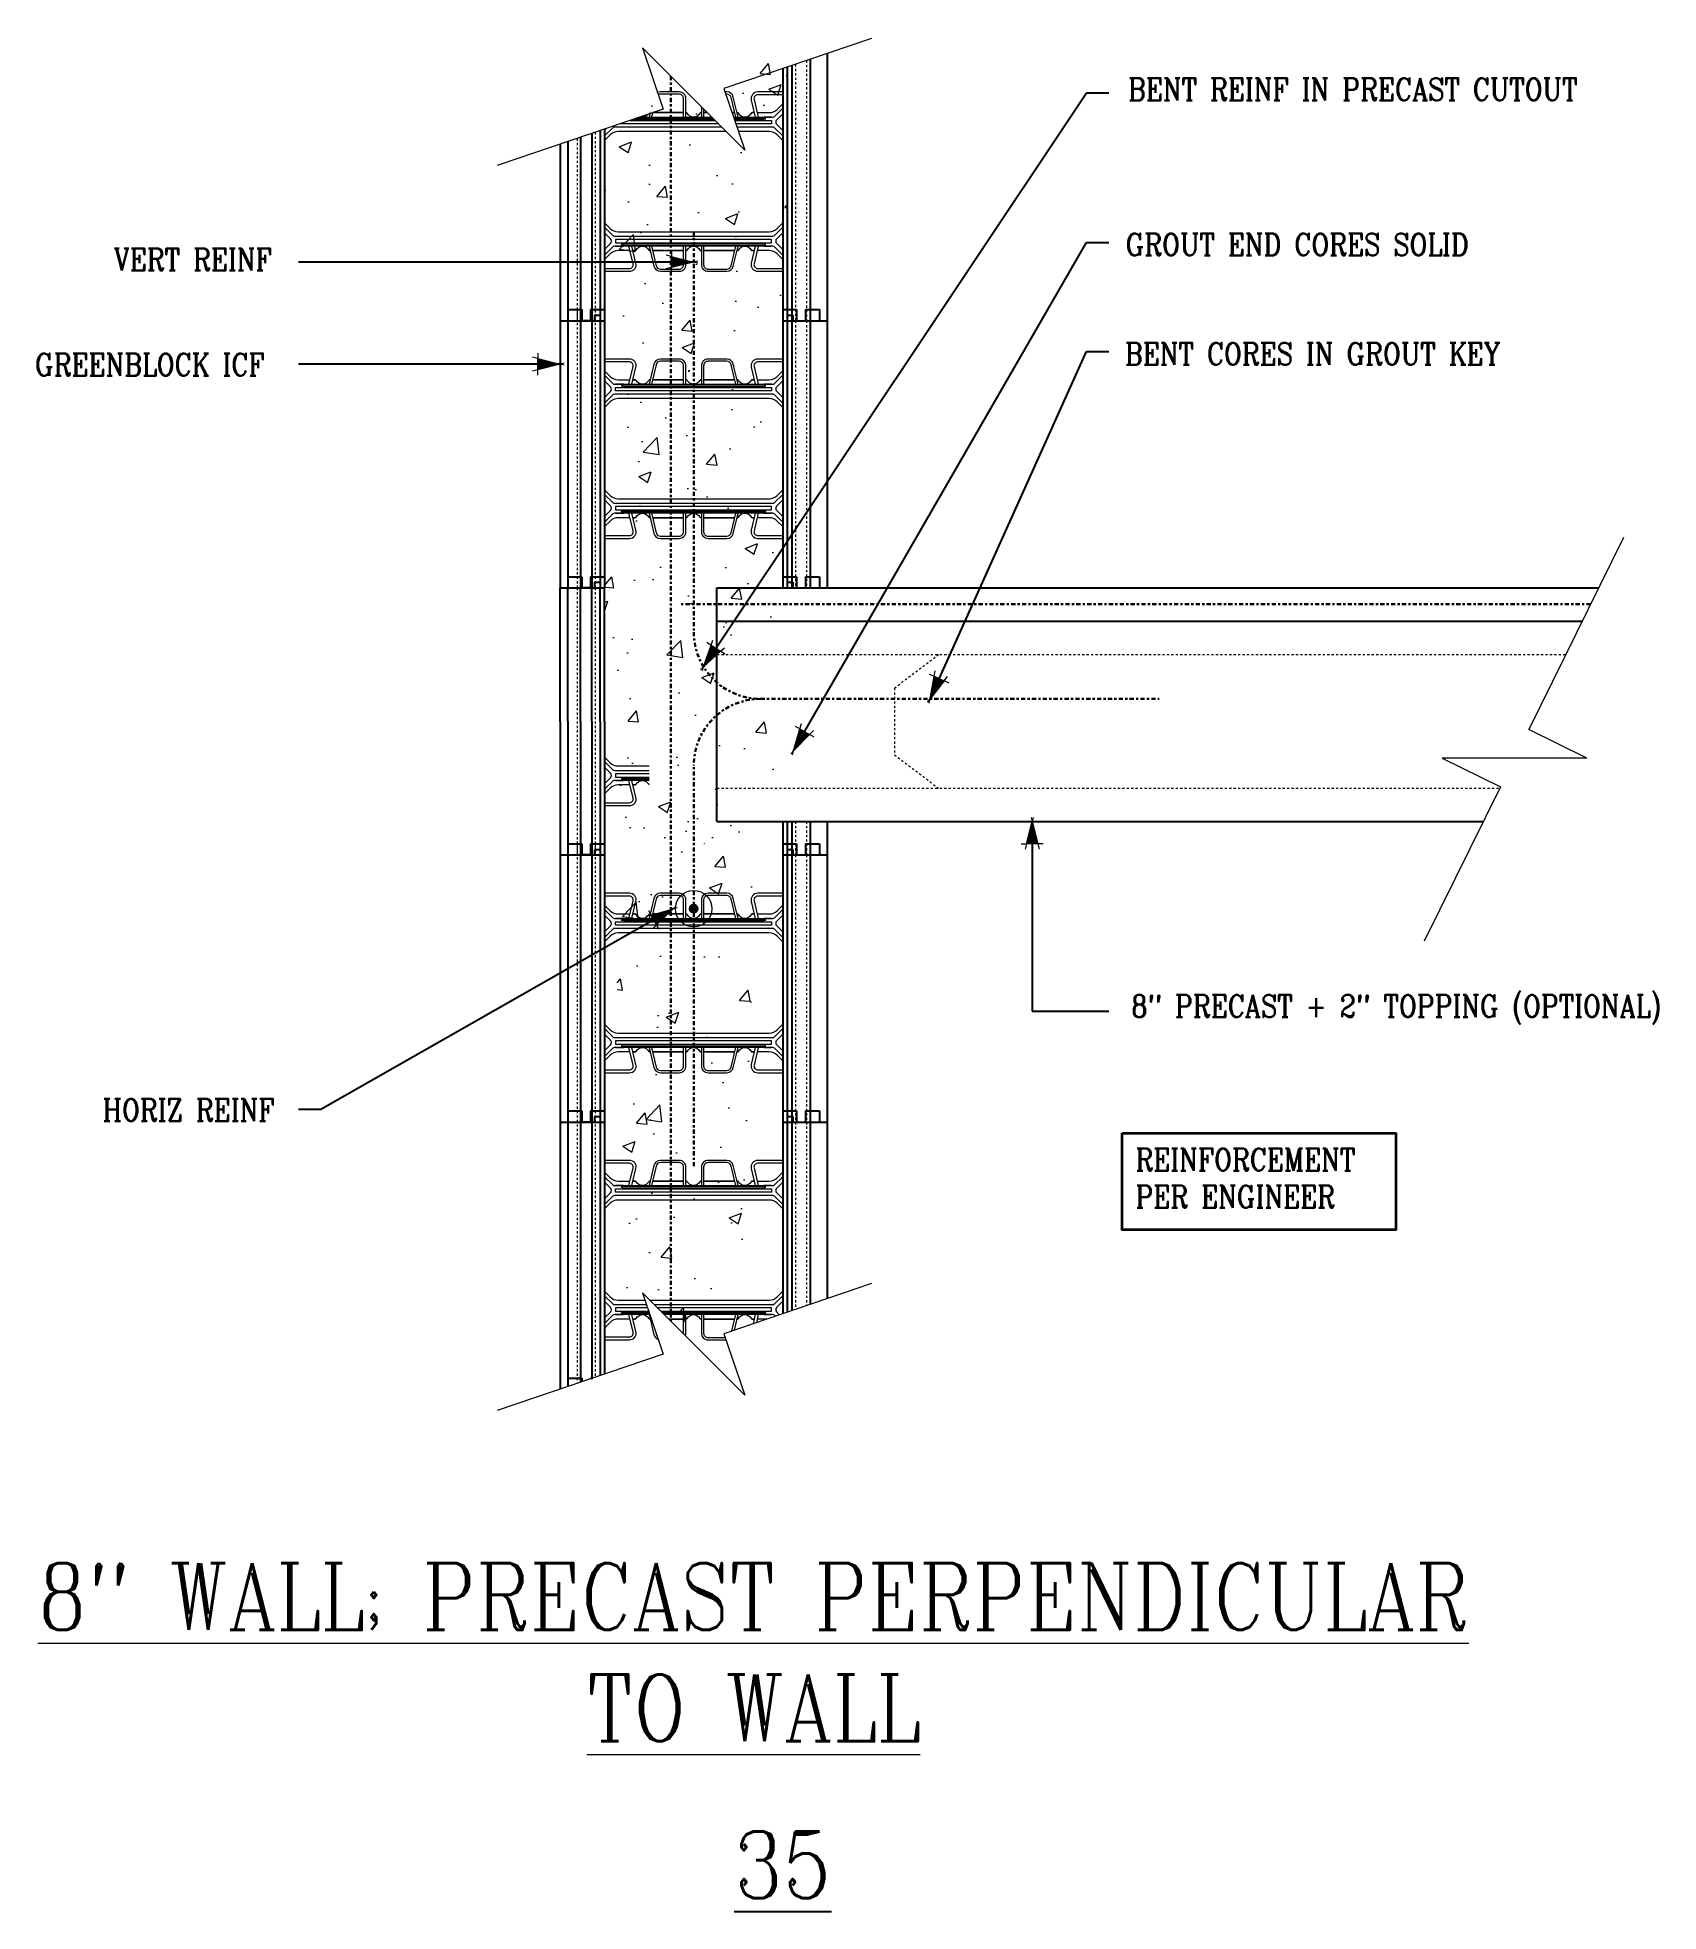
# Model space of a CAD drawing. Header units: inches. Extents: x -215.9 to -143.1, y 348.3 to 432.5.
import ezdxf

# ---------------------------------------------------------------- set-up
doc = ezdxf.new("R2010")
doc.units = ezdxf.units.IN
doc.header["$MEASUREMENT"] = 0
for name, pattern in [('CENTER', [2, 1.25, -0.25, 0.25, -0.25]), ('DASHED', [0.75, 0.5, -0.25]), ('DASHED2', [0.375, 0.25, -0.125]), ('HIDDEN', [0.375, 0.25, -0.125])]:
    doc.linetypes.add(name, pattern=pattern)
doc.layers.get('Defpoints').update_dxf_attribs({"color": 252})
for name, color, linetype, lineweight in [('A2 Hatch', 8, 'Continuous', 9), ('A4 medium', 7, 'Continuous', 35), ('DETAILS', 7, 'Continuous', 13), ('DIM', 3, 'Continuous', 13), ('REBAR', 2, 'CENTER', 30)]:
    doc.layers.add(name, color=color, linetype=linetype, lineweight=lineweight)
doc.styles.add('ARCTEXT', font='arctext.shx', dxfattribs={"width": 0.85})
doc.styles.add('RomanC', font='romanc.shx', dxfattribs={"width": 0.85, "height": 5})
doc.dimstyles.new('ARCTEXT1-4', dxfattribs={"dimtxt": 4, "dimasz": 2, "dimexe": 2, "dimexo": 2, "dimgap": 2, "dimtad": 1, "dimdec": 4, "dimzin": 3, "dimdsep": 46, "dimlunit": 4, "dimtxsty": 'ARCTEXT', "dimblk": 'ARCHTICK', "dimcen": 2, "dimaunit": 1, "dimadec": 0, "dimazin": 0, "dimtfac": 1, "dimtdec": 4, "dimtmove": 2, "dimatfit": 3, "dimldrblk": 'arrow', "dimfxl": 1, "dimtolj": 1, "dimtzin": 0, "dimarcsym": 0})

# ---------------------------------------------------------------- blocks, each defined once
blk = doc.blocks.new('_ArchTick')
at = {"color": 0, "linetype": 'ByBlock', "const_width": 0.15}
blk.add_lwpolyline([(-0.5, -0.5), (0.5, 0.5)], dxfattribs=at)
blk = doc.blocks.new('arrow')
at = {"layer": 'DIM'}
blk.add_hatch(color=253, dxfattribs=at).paths.add_polyline_path([(-2, 0.5), (-2, -0.5), (0, 0)])
at = {"layer": 'DIM', "lineweight": 9}
for points in [[(-2, 0.98), (-2, 0.5), (-2.47, 0.62)], [(0.37, 0.09), (0, 0)], [(0.37, -0.09), (0, 0)], [(-2, -0.98), (-2, -0.5), (-2.47, -0.62)]]:
    blk.add_lwpolyline(points, dxfattribs=at)
at = {"layer": 'DIM', "lineweight": 15}
blk.add_lwpolyline([(0, 0), (-2, -0.5), (-2, 0.5), (0, 0)], dxfattribs=at)

msp = doc.modelspace()

# ---------------------------------------------------------------- hatches: boundary and pattern name
at = {"layer": 'A2 Hatch', "ltscale": 0.15}
h = msp.add_hatch(dxfattribs=at)
h.set_pattern_fill('AR-CONC', color=256, scale=0.8, style=0)
h.set_pattern_definition([(50, (-6191.2928, 2211.6445), (5.7380815, -0.502017), [0.6, -6.6]), (355, (-6191.293, 2211.6445), (-1.1100107, 6.017537), [0.48, -5.28]), (100.4514, (-6190.8146, 2211.6027), (4.628075, 5.5155163), [0.5099215, -5.609137]), (46.1842, (-6191.293, 2213.2445), (8.537928, -1.324152), [0.9, -9.9]), (96.6356, (-6190.581, 2213.134), (7.477302, 7.792943), [0.764882, -8.413704]), (351.1842, (-6191.293, 2213.2445), (7.477296, 7.792949), [0.72, -7.92]), (21, (-6190.4928, 2212.8445), (4.7752564, -3.220951), [0.6, -6.6]), (326, (-6190.493, 2212.8445), (1.9465227, 5.8012004), [0.48, -5.28]), (71.4514, (-6190.095, 2212.576), (6.721781, 2.580244), [0.5099215, -5.609137]), (37.5, (-6191.2928, 2211.6445), (0.09727884, 2.6631508), [0, -5.216, 0, -5.36, 0, -5.3]), (7.5, (-6191.2928, 2211.6445), (2.1045563, 3.1552937), [0, -3.056, 0, -5.096, 0, -2.02]), (327.5, (-6193.0768, 2211.6445), (4.2705795, -0.180439), [0, -2, 0, -6.24, 0, -8.28]), (317.5, (-6193.8768, 2211.6445), (4.6654894, 0.8008399), [0, -2.6, 0, -4.144, 0, -5.88])])
h.paths.add_polyline_path([(-190.438, 396.299), (-182.367, 396.299), (-182.243, 431.662), (-185.113, 430.688), (-184.177, 427.928), (-188.773, 432.524), (-187.837, 429.764), (-190.443, 428.881)])
h = msp.add_hatch(dxfattribs=at)
h.set_pattern_fill('AR-CONC', color=256, scale=0.8, style=0)
h.set_pattern_definition([(50, (-9170.107, 2276.613), (5.7380815, -0.502017), [0.6, -6.6]), (355, (-9170.107, 2276.613), (-1.1100107, 6.017537), [0.48, -5.28]), (100.451445, (-9169.629, 2276.571), (4.6280707, 5.51552), [0.5099215, -5.609137]), (46.1842, (-9170.107, 2278.213), (8.5379284, -1.324152), [0.9, -9.9]), (96.63564, (-9169.3954, 2278.1025), (7.4772955, 7.792949), [0.764882, -8.413704]), (351.1842, (-9170.107, 2278.213), (7.4772956, 7.792949), [0.72, -7.92]), (21, (-9169.307, 2277.813), (4.7752564, -3.2209511), [0.6, -6.6]), (326, (-9169.307, 2277.813), (1.9465227, 5.8012004), [0.48, -5.28]), (71.451445, (-9168.909, 2277.5445), (6.721779, 2.5802493), [0.5099215, -5.609137]), (37.5, (-9170.107, 2276.6129), (0.09727884, 2.66315083), [0, -5.216, 0, -5.36, 0, -5.3]), (7.5, (-9170.107, 2276.613), (2.1045563, 3.1552937), [0, -3.056, 0, -5.096, 0, -2.02]), (327.5, (-9171.891, 2276.6129), (4.2705795, -0.18043897), [0, -2, 0, -6.24, 0, -8.28]), (317.5, (-9172.691, 2276.613), (4.6654894, 0.8008399), [0, -2.6, 0, -4.144, 0, -5.88])])
h.paths.add_polyline_path([(-189.878, 398.019), (-183.806, 397.997), (-183.882, 376.366), (-185.869, 375.692), (-184.933, 372.932), (-189.529, 377.528), (-188.593, 374.768), (-189.878, 374.332)])
h = msp.add_hatch(color=256, dxfattribs=at)
edge = h.paths.add_edge_path()
edge.add_arc((-186.438, 393.387), 0.224, 0, 360)

# ---------------------------------------------------------------- linework, layer by layer
at = {"color": 1}
for p, q in [((-182.438, 431.12), (-182.438, 419.799)), ((-182.238, 431.188), (-182.238, 419.799)), ((-182.023, 431.261), (-182.023, 419.799)), ((-181.203, 431.539), (-181.203, 419.799)), ((-180.438, 431.799), (-180.438, 419.799)), ((-192.438, 427.729), (-192.438, 419.799)), ((-192.088, 427.848), (-192.088, 419.799)), ((-191.513, 428.043), (-191.513, 419.799)), ((-191.013, 428.212), (-191.013, 419.799)), ((-190.638, 428.339), (-190.638, 419.799)), ((-190.438, 428.407), (-190.438, 419.799)), ((-192.088, 420.299), (-191.463, 420.299)), ((-192.088, 420.299), (-192.088, 407.799)), ((-191.513, 420.299), (-191.513, 407.799)), ((-191.463, 420.299), (-191.463, 419.799)), ((-191.063, 420.299), (-191.063, 419.799)), ((-191.063, 420.299), (-190.438, 420.299)), ((-191.013, 420.299), (-191.013, 407.799)), ((-190.438, 420.299), (-190.438, 407.799)), ((-182.438, 420.299), (-182.438, 407.799)), ((-182.438, 420.299), (-181.813, 420.299)), ((-181.813, 420.299), (-181.813, 419.799)), ((-181.413, 420.299), (-181.413, 419.799)), ((-181.413, 420.299), (-180.788, 420.299)), ((-180.788, 420.299), (-180.788, 419.799)), ((-192.438, 419.799), (-190.438, 419.799)), ((-192.438, 419.799), (-192.438, 407.799)), ((-192.438, 419.799), (-190.888, 419.799)), ((-191.013, 419.799), (-191.513, 419.799)), ((-190.888, 420.049), (-190.888, 419.799)), ((-190.888, 420.049), (-190.638, 420.049)), ((-190.638, 420.049), (-190.638, 407.799)), ((-190.638, 419.799), (-190.438, 419.799)), ((-182.438, 419.799), (-180.438, 419.799)), ((-182.438, 419.799), (-182.238, 419.799)), ((-182.238, 420.049), (-182.238, 407.799)), ((-182.238, 420.049), (-181.988, 420.049)), ((-182.023, 419.799), (-180.438, 419.799)), ((-182.023, 419.799), (-182.023, 407.799)), ((-181.988, 420.049), (-181.988, 419.799)), ((-181.203, 419.799), (-181.203, 407.799)), ((-180.438, 419.799), (-180.438, 407.799)), ((-192.438, 407.799), (-190.438, 407.799)), ((-192.438, 401.799), (-192.438, 407.799)), ((-192.438, 407.799), (-190.438, 407.799)), ((-192.438, 407.799), (-190.888, 407.799)), ((-192.088, 408.299), (-191.463, 408.299)), ((-192.088, 401.799), (-192.088, 407.799)), ((-191.513, 401.799), (-191.513, 407.799)), ((-191.013, 407.799), (-191.513, 407.799)), ((-191.463, 408.299), (-191.463, 407.799)), ((-191.063, 408.299), (-191.063, 407.799)), ((-191.063, 408.299), (-190.438, 408.299)), ((-191.013, 401.799), (-191.013, 407.799)), ((-190.888, 408.049), (-190.888, 407.799)), ((-190.888, 408.049), (-190.638, 408.049)), ((-190.638, 401.799), (-190.638, 407.799)), ((-190.638, 407.799), (-190.438, 407.799)), ((-190.438, 408.299), (-190.438, 407.799)), ((-190.438, 401.799), (-190.438, 407.799)), ((-182.438, 408.299), (-181.813, 408.299)), ((-182.438, 407.799), (-180.438, 407.799)), ((-182.438, 407.799), (-182.238, 407.799)), ((-182.238, 408.049), (-181.988, 408.049)), ((-182.023, 407.799), (-180.438, 407.799)), ((-181.988, 408.049), (-181.988, 407.799)), ((-181.813, 408.299), (-181.813, 407.799)), ((-181.413, 408.299), (-181.413, 407.799)), ((-181.413, 408.299), (-180.788, 408.299)), ((-180.788, 408.299), (-180.788, 407.799)), ((-192.438, 401.799), (-192.438, 395.799)), ((-192.088, 401.799), (-192.088, 395.799)), ((-191.513, 401.799), (-191.513, 395.799)), ((-191.013, 401.799), (-191.013, 395.799)), ((-190.638, 401.799), (-190.638, 395.799)), ((-190.438, 401.799), (-190.438, 395.799)), ((-182.438, 397.299), (-182.438, 395.799)), ((-182.238, 397.299), (-182.238, 395.799)), ((-182.023, 397.299), (-182.023, 395.799)), ((-181.203, 397.299), (-181.203, 395.799)), ((-180.438, 397.299), (-180.438, 395.799)), ((-192.438, 395.799), (-190.438, 395.799)), ((-192.438, 395.799), (-192.438, 383.799)), ((-192.438, 395.799), (-190.888, 395.799)), ((-192.088, 396.299), (-191.463, 396.299)), ((-192.088, 396.299), (-192.088, 383.799)), ((-191.513, 396.299), (-191.513, 383.799)), ((-191.013, 395.799), (-191.513, 395.799)), ((-191.463, 396.299), (-191.463, 395.799)), ((-191.063, 396.299), (-191.063, 395.799)), ((-191.063, 396.299), (-190.438, 396.299)), ((-191.013, 396.299), (-191.013, 383.799)), ((-190.888, 396.049), (-190.888, 395.799)), ((-190.888, 396.049), (-190.638, 396.049)), ((-190.638, 396.049), (-190.638, 383.799)), ((-190.638, 395.799), (-190.438, 395.799)), ((-190.438, 396.299), (-190.438, 383.799)), ((-182.438, 396.299), (-182.438, 383.799)), ((-182.438, 396.299), (-181.813, 396.299)), ((-182.438, 395.799), (-180.438, 395.799)), ((-182.438, 395.799), (-182.238, 395.799)), ((-182.238, 396.049), (-182.238, 383.799)), ((-182.238, 396.049), (-181.988, 396.049)), ((-182.023, 395.799), (-180.438, 395.799)), ((-182.023, 395.799), (-182.023, 383.799)), ((-181.988, 396.049), (-181.988, 395.799)), ((-181.813, 396.299), (-181.813, 395.799)), ((-181.413, 396.299), (-181.413, 395.799)), ((-181.413, 396.299), (-180.788, 396.299)), ((-181.203, 395.799), (-181.203, 383.799)), ((-180.788, 396.299), (-180.788, 395.799)), ((-180.438, 395.799), (-180.438, 383.799)), ((-192.088, 384.299), (-191.463, 384.299)), ((-192.088, 384.299), (-192.088, 371.917)), ((-191.513, 384.299), (-191.513, 372.112)), ((-191.463, 384.299), (-191.463, 383.799)), ((-191.063, 384.299), (-191.063, 383.799)), ((-191.063, 384.299), (-190.438, 384.299)), ((-191.013, 384.299), (-191.013, 372.282)), ((-190.888, 384.049), (-190.888, 383.799)), ((-190.888, 384.049), (-190.638, 384.049)), ((-190.638, 384.049), (-190.638, 372.409)), ((-190.438, 384.299), (-190.438, 372.477)), ((-182.438, 384.299), (-182.438, 375.19)), ((-182.438, 384.299), (-181.813, 384.299)), ((-182.238, 384.049), (-182.238, 375.258)), ((-182.238, 384.049), (-181.988, 384.049)), ((-181.988, 384.049), (-181.988, 383.799)), ((-181.813, 384.299), (-181.813, 383.799)), ((-181.413, 384.299), (-181.413, 383.799)), ((-181.413, 384.299), (-180.788, 384.299)), ((-180.788, 384.299), (-180.788, 383.799)), ((-192.438, 383.799), (-190.438, 383.799)), ((-192.438, 383.799), (-192.438, 371.799)), ((-192.438, 383.799), (-190.888, 383.799)), ((-191.013, 383.799), (-191.513, 383.799)), ((-190.638, 383.799), (-190.438, 383.799)), ((-182.438, 383.799), (-180.438, 383.799)), ((-182.438, 383.799), (-182.238, 383.799)), ((-182.023, 383.799), (-180.438, 383.799)), ((-182.023, 383.799), (-182.023, 375.331)), ((-181.203, 383.799), (-181.203, 375.609)), ((-180.438, 383.799), (-180.438, 375.868)), ((-192.088, 372.299), (-191.463, 372.299)), ((-191.463, 372.299), (-191.463, 372.129)), ((-191.063, 372.299), (-191.063, 372.265)), ((-191.063, 372.299), (-190.964, 372.299))]:
    msp.add_line(p, q, dxfattribs=at)
at = {"color": 1, "linetype": 'HIDDEN', "ltscale": 0.02}
for p, q in [((-192.088, 420.299), (-191.463, 420.299)), ((-191.463, 420.299), (-191.463, 419.799)), ((-191.063, 420.299), (-191.063, 419.799)), ((-191.063, 420.299), (-190.438, 420.299)), ((-182.438, 420.299), (-181.813, 420.299)), ((-181.813, 420.299), (-181.813, 419.799)), ((-181.413, 420.299), (-181.413, 419.799)), ((-181.413, 420.299), (-180.788, 420.299)), ((-180.788, 420.299), (-180.788, 419.799)), ((-192.088, 408.299), (-191.463, 408.299)), ((-192.088, 408.299), (-192.088, 407.799)), ((-192.088, 408.299), (-191.463, 408.299)), ((-191.463, 408.299), (-191.463, 407.799)), ((-191.463, 408.299), (-191.463, 407.799)), ((-191.063, 408.299), (-191.063, 407.799)), ((-191.063, 408.299), (-190.438, 408.299)), ((-191.063, 408.299), (-191.063, 407.799)), ((-191.063, 408.299), (-190.438, 408.299)), ((-182.438, 408.299), (-181.813, 408.299)), ((-181.813, 408.299), (-181.813, 407.799)), ((-181.413, 408.299), (-181.413, 407.799)), ((-181.413, 408.299), (-180.788, 408.299)), ((-180.788, 408.299), (-180.788, 407.799)), ((-192.088, 396.299), (-191.463, 396.299)), ((-191.463, 396.299), (-191.463, 395.799)), ((-191.063, 396.299), (-191.063, 395.799)), ((-191.063, 396.299), (-190.438, 396.299)), ((-182.438, 396.299), (-181.813, 396.299)), ((-181.813, 396.299), (-181.813, 395.799)), ((-181.413, 396.299), (-181.413, 395.799)), ((-181.413, 396.299), (-180.788, 396.299)), ((-180.788, 396.299), (-180.788, 395.799)), ((-192.088, 384.299), (-191.463, 384.299)), ((-191.463, 384.299), (-191.463, 383.799)), ((-191.063, 384.299), (-191.063, 383.799)), ((-191.063, 384.299), (-190.438, 384.299)), ((-182.438, 384.299), (-181.813, 384.299)), ((-181.813, 384.299), (-181.813, 383.799)), ((-181.413, 384.299), (-181.413, 383.799)), ((-181.413, 384.299), (-180.788, 384.299)), ((-180.788, 384.299), (-180.788, 383.799)), ((-192.088, 372.299), (-191.463, 372.299)), ((-191.463, 372.299), (-191.463, 372.129)), ((-191.063, 372.299), (-191.063, 372.265)), ((-191.063, 372.299), (-190.964, 372.299))]:
    msp.add_line(p, q, dxfattribs=at)
at = {"ltscale": 0.15}
for p, q in [((-191.463, 419.799), (-191.063, 419.799)), ((-191.463, 407.799), (-191.063, 407.799)), ((-185.388, 407.799), (-145.794, 407.799)), ((-185.388, 397.299), (-185.388, 407.799)), ((-185.388, 406.299), (-146.534, 406.299)), ((-185.388, 397.299), (-150.976, 397.299)), ((-191.463, 395.799), (-191.063, 395.799)), ((-191.463, 383.799), (-191.063, 383.799))]:
    msp.add_line(p, q, dxfattribs=at)
at = {"layer": 'A2 Hatch', "linetype": 'DASHED2', "ltscale": 0.15}
for p, q in [((-181.863, 431.315), (-181.863, 419.799)), ((-181.363, 431.485), (-181.363, 419.799)), ((-191.673, 427.988), (-191.673, 419.799)), ((-190.853, 428.267), (-190.853, 419.799)), ((-191.673, 420.299), (-191.673, 407.799)), ((-190.853, 420.299), (-190.853, 407.799)), ((-181.863, 419.799), (-181.863, 407.799)), ((-181.363, 419.799), (-181.363, 407.799)), ((-191.673, 407.799), (-191.673, 395.799)), ((-190.853, 407.799), (-190.853, 395.799)), ((-181.863, 397.299), (-181.863, 395.799)), ((-181.363, 397.299), (-181.363, 395.799)), ((-191.673, 396.299), (-191.673, 383.799)), ((-190.853, 396.299), (-190.853, 383.799)), ((-181.863, 395.799), (-181.863, 383.799)), ((-181.363, 395.799), (-181.363, 383.799)), ((-191.673, 384.299), (-191.673, 372.058)), ((-190.853, 384.299), (-190.853, 372.336)), ((-181.863, 383.799), (-181.863, 375.385)), ((-181.363, 383.799), (-181.363, 375.555))]:
    msp.add_line(p, q, dxfattribs=at)
at = {"layer": 'A2 Hatch', "linetype": 'DASHED', "ltscale": 0.15}
msp.add_line((-190.438, 407.799), (-190.438, 403.799), dxfattribs=at)
at = {"layer": 'A2 Hatch', "linetype": 'DASHED', "ltscale": 0.2}
for p, q in [((-185.388, 404.799), (-147.275, 404.799)), ((-177.423, 403.299), (-175.438, 404.799)), ((-177.423, 403.299), (-177.423, 400.299)), ((-177.423, 400.299), (-175.438, 398.799)), ((-185.388, 398.799), (-150.236, 398.799))]:
    msp.add_line(p, q, dxfattribs=at)
at = {"layer": 'A2 Hatch', "ltscale": 0.15}
msp.add_line((-190.438, 401.799), (-190.438, 403.799), dxfattribs=at)
msp.add_circle((-186.438, 393.387), 0.816, dxfattribs=at)
at = {"layer": 'A4 medium', "ltscale": 0.15}
msp.add_lwpolyline([(-167.193, 383.301), (-154.898, 383.301), (-154.898, 378.959), (-167.193, 378.959)], close=True, dxfattribs=at)
at = {"layer": 'DETAILS', "color": 6, "lineweight": 20}
for p, q in [((-185.99, 429.149), (-185.823, 429.149)), ((-185.823, 429.149), (-185.99, 429.149)), ((-184.59, 429.149), (-184.711, 429.149)), ((-184.711, 429.149), (-184.59, 429.149)), ((-186.887, 374.949), (-187.554, 374.949)), ((-187.554, 374.949), (-186.887, 374.949))]:
    msp.add_line(p, q, dxfattribs=at)
for points in [[(-186.787, 428.949), (-186.787, 429.779, 0.414214), (-187.087, 430.079), (-187.929, 430.079, 0.108366), (-188.055, 430.051, 0.108366)], [(-186.887, 428.949), (-186.887, 429.779, 0.414214), (-187.087, 429.979), (-187.929, 429.979, 0.121733), (-188.022, 429.956, 0.121733)], [(-184.439, 428.949), (-184.656, 429.849, 0.346495), (-184.948, 430.079), (-185.026, 430.079)], [(-184.542, 428.949), (-184.753, 429.826, 0.346495), (-184.948, 429.979), (-184.993, 429.979)], [(-182.438, 430.079), (-183.559, 430.079, 0.485338), (-183.851, 429.708), (-183.668, 428.949)], [(-182.438, 429.949), (-183.559, 429.949, 0.485338), (-183.724, 429.739), (-183.534, 428.949), (-182.938, 428.949), (-183.188, 428.949), (-183.288, 428.949)], [(-183.582, 429.149), (-183.045, 429.149, 0.198912), (-182.691, 429.295), (-182.438, 429.548)], [(-188.842, 428.949), (-186.438, 428.949, -0.279322), (-186.724, 429.122, 0.279322), (-186.768, 429.149)], [(-188.486, 429.069, -0.291642), (-188.815, 428.958)], [(-186.108, 429.149, 0.279322), (-186.153, 429.122, -0.279322), (-186.438, 428.949), (-185.623, 428.949)], [(-184.643, 428.949), (-182.879, 428.949, 0.198912), (-182.808, 428.978), (-182.438, 429.348)], [(-184.609, 428.849), (-183.288, 428.849), (-183.19, 428.871, 0.780776), (-183.19, 428.877), (-183.288, 428.899), (-184.626, 428.899)], [(-183.809, 429.149), (-183.716, 429.149), (-183.809, 429.149, 0.279322), (-183.853, 429.122, -0.605918), (-184.425, 429.122, 0.279322), (-184.469, 429.149)], [(-182.438, 429.098), (-182.707, 428.83, 0.414214), (-182.707, 428.618), (-182.438, 428.349)], [(-185.173, 428.499), (-186.438, 428.499), (-189.998, 428.499, 0.198912), (-190.068, 428.469), (-190.438, 428.099)], [(-184.973, 428.299), (-186.438, 428.299), (-189.832, 428.299, 0.198912), (-190.185, 428.152), (-190.438, 427.899)], [(-182.438, 428.099), (-182.808, 428.469, 0.198912), (-182.879, 428.499), (-184.491, 428.499)], [(-182.438, 427.899), (-182.691, 428.152, 0.198912), (-183.045, 428.299), (-184.423, 428.299)], [(-190.438, 424.198), (-190.185, 423.945, 0.198912), (-189.832, 423.799), (-186.438, 423.799), (-183.045, 423.799, 0.198912), (-182.691, 423.945), (-182.438, 424.198)], [(-190.438, 423.998), (-190.068, 423.628, 0.198912), (-189.998, 423.599), (-186.438, 423.599), (-182.879, 423.599, 0.198912), (-182.808, 423.628), (-182.438, 423.998)], [(-190.438, 422.999), (-190.17, 423.268, 0.414214), (-190.17, 423.48), (-190.438, 423.748)], [(-182.438, 423.748), (-182.707, 423.48, 0.414214), (-182.707, 423.268), (-182.438, 422.999)], [(-186.768, 422.949, 0.279322), (-186.724, 422.976, -0.279322), (-186.438, 423.149), (-189.998, 423.149, 0.198912), (-190.068, 423.119), (-190.438, 422.749)], [(-190.438, 422.149), (-189.318, 422.149, 0.485338), (-189.152, 422.359), (-189.343, 423.149), (-189.939, 423.149), (-189.689, 423.149), (-189.589, 423.149)], [(-190.438, 422.019), (-189.318, 422.019, 0.485338), (-189.026, 422.389), (-189.209, 423.149)], [(-189.295, 422.949), (-189.832, 422.949, 0.198912), (-190.185, 422.802), (-190.438, 422.549)], [(-189.068, 422.949), (-189.161, 422.949), (-189.068, 422.949, 0.279322), (-189.023, 422.976, -0.605918), (-188.452, 422.976, 0.279322), (-188.408, 422.949)], [(-188.438, 423.149), (-188.221, 422.248, 0.346495), (-187.929, 422.019), (-187.087, 422.019, 0.414214), (-186.787, 422.319), (-186.787, 423.149)], [(-188.335, 423.149), (-188.123, 422.272, 0.346495), (-187.929, 422.119), (-187.087, 422.119, 0.414214), (-186.887, 422.319), (-186.887, 423.149)], [(-182.438, 422.749), (-182.808, 423.119, 0.198912), (-182.879, 423.149), (-186.438, 423.149, -0.279322), (-186.153, 422.976, 0.279322), (-186.108, 422.949)], [(-186.09, 423.149), (-186.09, 422.319, 0.414214), (-185.79, 422.019), (-184.948, 422.019, 0.346495), (-184.656, 422.248), (-184.439, 423.149)], [(-185.99, 423.149), (-185.99, 422.319, 0.414214), (-185.79, 422.119), (-184.948, 422.119, 0.346495), (-184.753, 422.272), (-184.542, 423.149)], [(-184.469, 422.949, 0.279322), (-184.425, 422.976, -0.605918), (-183.853, 422.976, 0.279322), (-183.809, 422.949), (-183.716, 422.949), (-183.809, 422.949)], [(-183.668, 423.149), (-183.851, 422.389, 0.485338), (-183.559, 422.019), (-182.438, 422.019)], [(-183.288, 423.149), (-183.188, 423.149), (-182.938, 423.149), (-183.534, 423.149), (-183.724, 422.359, 0.485338), (-183.559, 422.149), (-182.438, 422.149)], [(-182.438, 422.549), (-182.691, 422.802, 0.198912), (-183.045, 422.949), (-183.582, 422.949)], [(-189.209, 416.949), (-189.026, 417.708, 0.485338), (-189.318, 418.079), (-190.438, 418.079)], [(-189.589, 416.949), (-189.689, 416.949), (-189.939, 416.949), (-189.343, 416.949), (-189.152, 417.739, 0.485338), (-189.318, 417.949), (-190.438, 417.949)], [(-186.787, 416.949), (-186.787, 417.779, 0.414214), (-187.087, 418.079), (-187.929, 418.079, 0.346495), (-188.221, 417.849), (-188.438, 416.949)], [(-186.887, 416.949), (-186.887, 417.779, 0.414214), (-187.087, 417.979), (-187.929, 417.979, 0.346495), (-188.123, 417.826), (-188.335, 416.949)], [(-184.439, 416.949), (-184.656, 417.849, 0.346495), (-184.948, 418.079), (-185.79, 418.079, 0.414214), (-186.09, 417.779), (-186.09, 416.949)], [(-184.542, 416.949), (-184.753, 417.826, 0.346495), (-184.948, 417.979), (-185.79, 417.979, 0.414214), (-185.99, 417.779), (-185.99, 416.949)], [(-182.438, 418.079), (-183.559, 418.079, 0.485338), (-183.851, 417.708), (-183.668, 416.949)], [(-182.438, 417.949), (-183.559, 417.949, 0.485338), (-183.724, 417.739), (-183.534, 416.949), (-182.938, 416.949), (-183.188, 416.949), (-183.288, 416.949)], [(-190.438, 417.548), (-190.185, 417.295, 0.198912), (-189.832, 417.149), (-189.295, 417.149)], [(-190.438, 417.348), (-190.068, 416.978, 0.198912), (-189.998, 416.949), (-186.438, 416.949, -0.279322), (-186.724, 417.122, 0.279322), (-186.768, 417.149)], [(-190.438, 416.349), (-190.17, 416.618, 0.414214), (-190.17, 416.83), (-190.438, 417.098)], [(-188.408, 417.149, 0.279322), (-188.452, 417.122, -0.605918), (-189.023, 417.122, 0.279322), (-189.068, 417.149), (-189.161, 417.149), (-189.068, 417.149)], [(-186.108, 417.149, 0.279322), (-186.153, 417.122, -0.279322), (-186.438, 416.949), (-182.879, 416.949, 0.198912), (-182.808, 416.978), (-182.438, 417.348)], [(-183.809, 417.149), (-183.716, 417.149), (-183.809, 417.149, 0.279322), (-183.853, 417.122, -0.605918), (-184.425, 417.122, 0.279322), (-184.469, 417.149)], [(-183.582, 417.149), (-183.045, 417.149, 0.198912), (-182.691, 417.295), (-182.438, 417.548)], [(-182.438, 417.098), (-182.707, 416.83, 0.414214), (-182.707, 416.618), (-182.438, 416.349)], [(-182.438, 416.099), (-182.808, 416.469, 0.198912), (-182.879, 416.499), (-186.438, 416.499), (-189.998, 416.499, 0.198912), (-190.068, 416.469), (-190.438, 416.099)], [(-182.438, 415.899), (-182.691, 416.152, 0.198912), (-183.045, 416.299), (-186.438, 416.299), (-189.832, 416.299, 0.198912), (-190.185, 416.152), (-190.438, 415.899)], [(-190.438, 412.198), (-190.185, 411.945, 0.198912), (-189.832, 411.799), (-186.438, 411.799), (-183.045, 411.799, 0.198912), (-182.691, 411.945), (-182.438, 412.198)], [(-190.438, 411.998), (-190.068, 411.628, 0.198912), (-189.998, 411.599), (-186.438, 411.599), (-182.879, 411.599, 0.198912), (-182.808, 411.628), (-182.438, 411.998)], [(-190.438, 410.999), (-190.17, 411.268, 0.414214), (-190.17, 411.48), (-190.438, 411.748)], [(-182.438, 411.748), (-182.707, 411.48, 0.414214), (-182.707, 411.268), (-182.438, 410.999)], [(-186.768, 410.949, 0.279322), (-186.724, 410.976, -0.279322), (-186.438, 411.149), (-189.998, 411.149, 0.198912), (-190.068, 411.119), (-190.438, 410.749)], [(-190.438, 410.149), (-189.318, 410.149, 0.485338), (-189.152, 410.359), (-189.343, 411.149), (-189.939, 411.149), (-189.689, 411.149), (-189.589, 411.149)], [(-190.438, 410.019), (-189.318, 410.019, 0.485338), (-189.026, 410.389), (-189.209, 411.149)], [(-189.295, 410.949), (-189.832, 410.949, 0.198912), (-190.185, 410.802), (-190.438, 410.549)], [(-189.068, 410.949), (-189.161, 410.949), (-189.068, 410.949, 0.279322), (-189.023, 410.976, -0.605918), (-188.452, 410.976, 0.279322), (-188.408, 410.949)], [(-188.438, 411.149), (-188.221, 410.248, 0.346495), (-187.929, 410.019), (-187.087, 410.019, 0.414214), (-186.787, 410.319), (-186.787, 411.149)], [(-188.335, 411.149), (-188.123, 410.272, 0.346495), (-187.929, 410.119), (-187.087, 410.119, 0.414214), (-186.887, 410.319), (-186.887, 411.149)], [(-182.438, 410.749), (-182.808, 411.119, 0.198912), (-182.879, 411.149), (-186.438, 411.149, -0.279322), (-186.153, 410.976, 0.279322), (-186.108, 410.949)], [(-186.09, 411.149), (-186.09, 410.319, 0.414214), (-185.79, 410.019), (-184.948, 410.019, 0.346495), (-184.656, 410.248), (-184.439, 411.149)], [(-185.99, 411.149), (-185.99, 410.319, 0.414214), (-185.79, 410.119), (-184.948, 410.119, 0.346495), (-184.753, 410.272), (-184.542, 411.149)], [(-184.469, 410.949, 0.279322), (-184.425, 410.976, -0.605918), (-183.853, 410.976, 0.279322), (-183.809, 410.949), (-183.716, 410.949), (-183.809, 410.949)], [(-183.668, 411.149), (-183.851, 410.389, 0.485338), (-183.559, 410.019), (-182.438, 410.019)], [(-183.288, 411.149), (-183.188, 411.149), (-182.938, 411.149), (-183.534, 411.149), (-183.724, 410.359, 0.485338), (-183.559, 410.149), (-182.438, 410.149)], [(-182.438, 410.549), (-182.691, 410.802, 0.198912), (-183.045, 410.949), (-183.582, 410.949)], [(-190.438, 400.198), (-190.185, 399.945, 0.198912), (-189.832, 399.799), (-188.438, 399.799)], [(-190.438, 399.998), (-190.068, 399.628, 0.198912), (-189.998, 399.599), (-188.438, 399.599)], [(-190.438, 398.999), (-190.17, 399.268, 0.414214), (-190.17, 399.48), (-190.438, 399.748)], [(-188.438, 399.149), (-189.998, 399.149, 0.198912), (-190.068, 399.119), (-190.438, 398.749)], [(-190.438, 398.149), (-189.318, 398.149, 0.485338), (-189.152, 398.359), (-189.343, 399.149), (-189.939, 399.149), (-189.689, 399.149), (-189.589, 399.149)], [(-190.438, 398.019), (-189.318, 398.019, 0.485338), (-189.026, 398.389), (-189.209, 399.149)], [(-188.438, 399.249), (-189.589, 399.249), (-189.687, 399.227, 0.780776), (-189.687, 399.221), (-189.589, 399.199), (-188.438, 399.199)], [(-189.068, 398.949), (-189.161, 398.949), (-189.068, 398.949, 0.279322), (-189.023, 398.976, -0.605918), (-188.452, 398.976, 0.107395), (-188.438, 398.959, 0.107395)], [(-189.295, 398.949), (-189.832, 398.949, 0.198912), (-190.185, 398.802), (-190.438, 398.549)], [(-189.209, 392.949), (-189.026, 393.708, 0.485338), (-189.318, 394.079), (-190.438, 394.079)], [(-186.787, 392.949), (-186.787, 393.779, 0.414214), (-187.087, 394.079), (-187.929, 394.079, 0.346495), (-188.221, 393.849), (-188.438, 392.949)], [(-184.439, 392.949), (-184.656, 393.849, 0.346495), (-184.948, 394.079), (-185.79, 394.079, 0.414214), (-186.09, 393.779), (-186.09, 392.949)], [(-182.438, 394.079), (-183.559, 394.079, 0.485338), (-183.851, 393.708), (-183.668, 392.949)], [(-189.589, 392.949), (-189.689, 392.949), (-189.939, 392.949), (-189.343, 392.949), (-189.152, 393.739, 0.485338), (-189.318, 393.949), (-190.438, 393.949)], [(-190.438, 393.548), (-190.185, 393.295, 0.198912), (-189.832, 393.149), (-189.295, 393.149)], [(-190.438, 393.348), (-190.068, 392.978, 0.198912), (-189.998, 392.949), (-186.438, 392.949, -0.279322), (-186.724, 393.122, 0.279322), (-186.768, 393.149)], [(-186.887, 392.949), (-186.887, 393.779, 0.414214), (-187.087, 393.979), (-187.929, 393.979, 0.346495), (-188.123, 393.826), (-188.335, 392.949)], [(-186.108, 393.149, 0.279322), (-186.153, 393.122, -0.279322), (-186.438, 392.949), (-182.879, 392.949, 0.198912), (-182.808, 392.978), (-182.438, 393.348)], [(-184.542, 392.949), (-184.753, 393.826, 0.346495), (-184.948, 393.979), (-185.79, 393.979, 0.414214), (-185.99, 393.779), (-185.99, 392.949)], [(-182.438, 393.949), (-183.559, 393.949, 0.485338), (-183.724, 393.739), (-183.534, 392.949), (-182.938, 392.949), (-183.188, 392.949), (-183.288, 392.949)], [(-183.582, 393.149), (-183.045, 393.149, 0.198912), (-182.691, 393.295), (-182.438, 393.548)], [(-190.438, 392.349), (-190.17, 392.618, 0.414214), (-190.17, 392.83), (-190.438, 393.098)], [(-182.438, 392.099), (-182.808, 392.469, 0.198912), (-182.879, 392.499), (-186.438, 392.499), (-189.998, 392.499, 0.198912), (-190.068, 392.469), (-190.438, 392.099)], [(-188.408, 393.149, 0.279322), (-188.452, 393.122, -0.605918), (-189.023, 393.122, 0.279322), (-189.068, 393.149), (-189.161, 393.149), (-189.068, 393.149)], [(-183.809, 393.149), (-183.716, 393.149), (-183.809, 393.149, 0.279322), (-183.853, 393.122, -0.605918), (-184.425, 393.122, 0.279322), (-184.469, 393.149)], [(-182.438, 393.098), (-182.707, 392.83, 0.414214), (-182.707, 392.618), (-182.438, 392.349)], [(-182.438, 391.899), (-182.691, 392.152, 0.198912), (-183.045, 392.299), (-186.438, 392.299), (-189.832, 392.299, 0.198912), (-190.185, 392.152), (-190.438, 391.899)], [(-190.438, 388.198), (-190.185, 387.945, 0.198912), (-189.832, 387.799), (-186.438, 387.799), (-183.045, 387.799, 0.198912), (-182.691, 387.945), (-182.438, 388.198)], [(-190.438, 387.998), (-190.068, 387.628, 0.198912), (-189.998, 387.599), (-186.438, 387.599), (-182.879, 387.599, 0.198912), (-182.808, 387.628), (-182.438, 387.998)], [(-190.438, 386.999), (-190.17, 387.268, 0.414214), (-190.17, 387.48), (-190.438, 387.748)], [(-182.438, 387.748), (-182.707, 387.48, 0.414214), (-182.707, 387.268), (-182.438, 386.999)], [(-186.768, 386.949, 0.279322), (-186.724, 386.976, -0.279322), (-186.438, 387.149), (-189.998, 387.149, 0.198912), (-190.068, 387.119), (-190.438, 386.749)], [(-190.438, 386.149), (-189.318, 386.149, 0.485338), (-189.152, 386.359), (-189.343, 387.149), (-189.939, 387.149), (-189.689, 387.149), (-189.589, 387.149)], [(-190.438, 386.019), (-189.318, 386.019, 0.485338), (-189.026, 386.389), (-189.209, 387.149)], [(-189.295, 386.949), (-189.832, 386.949, 0.198912), (-190.185, 386.802), (-190.438, 386.549)], [(-189.068, 386.949), (-189.161, 386.949), (-189.068, 386.949, 0.279322), (-189.023, 386.976, -0.605918), (-188.452, 386.976, 0.279322), (-188.408, 386.949)], [(-188.438, 387.149), (-188.221, 386.248, 0.346495), (-187.929, 386.019), (-187.087, 386.019, 0.414214), (-186.787, 386.319), (-186.787, 387.149)], [(-188.335, 387.149), (-188.123, 386.272, 0.346495), (-187.929, 386.119), (-187.087, 386.119, 0.414214), (-186.887, 386.319), (-186.887, 387.149)], [(-182.438, 386.749), (-182.808, 387.119, 0.198912), (-182.879, 387.149), (-186.438, 387.149, -0.279322), (-186.153, 386.976, 0.279322), (-186.108, 386.949)], [(-186.09, 387.149), (-186.09, 386.319, 0.414214), (-185.79, 386.019), (-184.948, 386.019, 0.346495), (-184.656, 386.248), (-184.439, 387.149)], [(-185.99, 387.149), (-185.99, 386.319, 0.414214), (-185.79, 386.119), (-184.948, 386.119, 0.346495), (-184.753, 386.272), (-184.542, 387.149)], [(-184.469, 386.949, 0.279322), (-184.425, 386.976, -0.605918), (-183.853, 386.976, 0.279322), (-183.809, 386.949), (-183.716, 386.949), (-183.809, 386.949)], [(-183.668, 387.149), (-183.851, 386.389, 0.485338), (-183.559, 386.019), (-182.438, 386.019)], [(-183.288, 387.149), (-183.188, 387.149), (-182.938, 387.149), (-183.534, 387.149), (-183.724, 386.359, 0.485338), (-183.559, 386.149), (-182.438, 386.149)], [(-182.438, 386.549), (-182.691, 386.802, 0.198912), (-183.045, 386.949), (-183.582, 386.949)], [(-189.209, 380.949), (-189.026, 381.708, 0.485338), (-189.318, 382.079), (-190.438, 382.079)], [(-189.589, 380.949), (-189.689, 380.949), (-189.939, 380.949), (-189.343, 380.949), (-189.152, 381.739, 0.485338), (-189.318, 381.949), (-190.438, 381.949)], [(-190.438, 381.548), (-190.185, 381.295, 0.198912), (-189.832, 381.149), (-189.295, 381.149)], [(-186.787, 380.949), (-186.787, 381.779, 0.414214), (-187.087, 382.079), (-187.929, 382.079, 0.346495), (-188.221, 381.849), (-188.438, 380.949)], [(-186.887, 380.949), (-186.887, 381.779, 0.414214), (-187.087, 381.979), (-187.929, 381.979, 0.346495), (-188.123, 381.826), (-188.335, 380.949)], [(-184.439, 380.949), (-184.656, 381.849, 0.346495), (-184.948, 382.079), (-185.79, 382.079, 0.414214), (-186.09, 381.779), (-186.09, 380.949)], [(-184.542, 380.949), (-184.753, 381.826, 0.346495), (-184.948, 381.979), (-185.79, 381.979, 0.414214), (-185.99, 381.779), (-185.99, 380.949)], [(-182.438, 382.079), (-183.559, 382.079, 0.485338), (-183.851, 381.708), (-183.668, 380.949)], [(-182.438, 381.949), (-183.559, 381.949, 0.485338), (-183.724, 381.739), (-183.534, 380.949), (-182.938, 380.949), (-183.188, 380.949), (-183.288, 380.949)], [(-183.582, 381.149), (-183.045, 381.149, 0.198912), (-182.691, 381.295), (-182.438, 381.548)], [(-190.438, 381.348), (-190.068, 380.978, 0.198912), (-189.998, 380.949), (-186.438, 380.949, -0.279322), (-186.724, 381.122, 0.279322), (-186.768, 381.149)], [(-190.438, 380.349), (-190.17, 380.618, 0.414214), (-190.17, 380.83), (-190.438, 381.098)], [(-188.408, 381.149, 0.279322), (-188.452, 381.122, -0.605918), (-189.023, 381.122, 0.279322), (-189.068, 381.149), (-189.161, 381.149), (-189.068, 381.149)], [(-186.108, 381.149, 0.279322), (-186.153, 381.122, -0.279322), (-186.438, 380.949), (-182.879, 380.949, 0.198912), (-182.808, 380.978), (-182.438, 381.348)], [(-183.809, 381.149), (-183.716, 381.149), (-183.809, 381.149, 0.279322), (-183.853, 381.122, -0.605918), (-184.425, 381.122, 0.279322), (-184.469, 381.149)], [(-182.438, 381.098), (-182.707, 380.83, 0.414214), (-182.707, 380.618), (-182.438, 380.349)], [(-182.438, 380.099), (-182.808, 380.469, 0.198912), (-182.879, 380.499), (-186.438, 380.499), (-189.998, 380.499, 0.198912), (-190.068, 380.469), (-190.438, 380.099)], [(-182.438, 379.899), (-182.691, 380.152, 0.198912), (-183.045, 380.299), (-186.438, 380.299), (-189.832, 380.299, 0.198912), (-190.185, 380.152), (-190.438, 379.899)], [(-190.438, 376.198), (-190.185, 375.945, 0.198912), (-189.832, 375.799), (-188.624, 375.799)], [(-190.438, 375.998), (-190.068, 375.628, 0.198912), (-189.998, 375.599), (-188.556, 375.599)], [(-190.438, 374.999), (-190.17, 375.268, 0.414214), (-190.17, 375.48), (-190.438, 375.748)], [(-188.404, 375.799), (-186.438, 375.799), (-183.045, 375.799, 0.198912), (-182.691, 375.945), (-182.438, 376.198)], [(-188.204, 375.599), (-186.438, 375.599), (-182.879, 375.599, 0.198912), (-182.808, 375.628), (-182.438, 375.998)], [(-182.438, 375.748), (-182.707, 375.48, 0.414214), (-182.707, 375.268), (-182.581, 375.142)], [(-190.438, 374.149), (-189.318, 374.149, 0.485338), (-189.152, 374.359), (-189.343, 375.149), (-189.939, 375.149), (-189.689, 375.149), (-189.589, 375.149)], [(-190.438, 374.019), (-189.318, 374.019, 0.485338), (-189.026, 374.389), (-189.209, 375.149)], [(-188.403, 375.149), (-189.998, 375.149, 0.198912), (-190.068, 375.119), (-190.438, 374.749)], [(-189.295, 374.949), (-189.832, 374.949, 0.198912), (-190.185, 374.802), (-190.438, 374.549)], [(-188.437, 375.249), (-189.589, 375.249), (-189.687, 375.227, 0.780776), (-189.687, 375.221), (-189.589, 375.199), (-188.42, 375.199)], [(-189.068, 374.949), (-189.161, 374.949), (-189.068, 374.949, 0.279322), (-189.023, 374.976, -0.605918), (-188.452, 374.976, 0.279322), (-188.408, 374.949)], [(-188.438, 375.149), (-188.221, 374.248, 0.25734), (-188.025, 374.035, 0.25734)], [(-187.804, 375.199), (-186.438, 375.199), (-183.288, 375.199), (-183.19, 375.221, 0.780776), (-183.19, 375.227), (-183.288, 375.249), (-186.438, 375.249), (-187.854, 375.249)], [(-186.768, 374.949, 0.279322), (-186.724, 374.976, -0.279322), (-186.438, 375.149), (-187.754, 375.149)], [(-186.89, 374.285, 0.042719), (-186.887, 374.319), (-186.887, 375.149)], [(-186.809, 374.204, 0.098012), (-186.787, 374.319), (-186.787, 375.149)], [(-182.768, 375.078), (-182.808, 375.119, 0.198912), (-182.879, 375.149), (-186.438, 375.149, -0.279322), (-186.153, 374.976, 0.279322), (-186.108, 374.949)], [(-186.09, 375.149), (-186.09, 374.319, 0.414214), (-185.79, 374.019), (-184.982, 374.019)], [(-185.99, 375.149), (-185.99, 374.319, 0.414214), (-185.79, 374.119), (-185.016, 374.119)], [(-184.469, 374.949, 0.279322), (-184.425, 374.976, -0.605918), (-183.853, 374.976, 0.279322), (-183.809, 374.949), (-183.716, 374.949), (-183.809, 374.949)], [(-188.167, 374.452), (-188.123, 374.272, 0.128873), (-188.075, 374.182)]]:
    msp.add_lwpolyline(points, format="xyb", dxfattribs=at)
for points in [[(-186.09, 429.416), (-186.09, 428.949)], [(-185.323, 428.649), (-186.438, 428.649), (-189.726, 428.649)], [(-189.284, 428.799), (-186.438, 428.799), (-185.473, 428.799)], [(-189.137, 428.849), (-186.438, 428.849), (-185.523, 428.849)], [(-185.573, 428.899), (-186.438, 428.899), (-188.989, 428.899)], [(-188.402, 429.098), (-188.438, 428.949)], [(-188.29, 429.136), (-188.335, 428.949)], [(-185.99, 429.316), (-185.99, 428.949)], [(-184.592, 428.799), (-182.938, 428.799), (-182.938, 428.649), (-184.541, 428.649)], [(-190.438, 428.349), (-190.351, 428.437)], [(-188.438, 399.449), (-189.939, 399.449), (-189.939, 399.299), (-188.438, 399.299)], [(-188.505, 375.449), (-189.939, 375.449), (-189.939, 375.299), (-188.454, 375.299)], [(-187.904, 375.299), (-186.438, 375.299), (-182.938, 375.299), (-182.938, 375.449), (-186.438, 375.449), (-188.054, 375.449)], [(-184.718, 374.417), (-184.542, 375.149)], [(-184.606, 374.455), (-184.439, 375.149)], [(-183.668, 375.149), (-183.766, 374.74)], [(-183.288, 375.149), (-183.188, 375.149), (-182.938, 375.149), (-183.534, 375.149), (-183.62, 374.789)], [(-183.15, 374.949), (-183.582, 374.949)]]:
    msp.add_lwpolyline(points, dxfattribs=at)
for points in [[(-188.389, 429.149), (-188.408, 429.149)], [(-186.887, 429.149), (-188.287, 429.149)], [(-186.787, 429.149), (-186.768, 429.149)], [(-186.09, 429.149), (-186.108, 429.149)], [(-184.487, 429.149), (-184.469, 429.149)], [(-186.438, 423.299), (-182.938, 423.299), (-182.938, 423.449), (-186.438, 423.449), (-189.939, 423.449), (-189.939, 423.299)], [(-188.389, 422.949), (-188.408, 422.949)], [(-186.887, 422.949), (-188.287, 422.949)], [(-186.787, 422.949), (-186.768, 422.949)], [(-186.09, 422.949), (-186.108, 422.949)], [(-185.99, 422.949), (-184.59, 422.949)], [(-184.487, 422.949), (-184.469, 422.949)], [(-186.438, 416.799), (-182.938, 416.799), (-182.938, 416.649), (-186.438, 416.649), (-189.939, 416.649), (-189.939, 416.799)], [(-188.389, 417.149), (-188.408, 417.149)], [(-186.887, 417.149), (-188.287, 417.149)], [(-186.787, 417.149), (-186.768, 417.149)], [(-186.09, 417.149), (-186.108, 417.149)], [(-185.99, 417.149), (-184.59, 417.149)], [(-184.487, 417.149), (-184.469, 417.149)], [(-186.438, 411.299), (-182.938, 411.299), (-182.938, 411.449), (-186.438, 411.449), (-189.939, 411.449), (-189.939, 411.299)], [(-188.389, 410.949), (-188.408, 410.949)], [(-186.887, 410.949), (-188.287, 410.949)], [(-186.787, 410.949), (-186.768, 410.949)], [(-186.09, 410.949), (-186.108, 410.949)], [(-185.99, 410.949), (-184.59, 410.949)], [(-184.487, 410.949), (-184.469, 410.949)], [(-186.438, 392.799), (-182.938, 392.799), (-182.938, 392.649), (-186.438, 392.649), (-189.939, 392.649), (-189.939, 392.799)], [(-188.389, 393.149), (-188.408, 393.149)], [(-186.887, 393.149), (-188.287, 393.149)], [(-186.787, 393.149), (-186.768, 393.149)], [(-186.09, 393.149), (-186.108, 393.149)], [(-185.99, 393.149), (-184.59, 393.149)], [(-184.487, 393.149), (-184.469, 393.149)], [(-186.438, 387.299), (-182.938, 387.299), (-182.938, 387.449), (-186.438, 387.449), (-189.939, 387.449), (-189.939, 387.299)], [(-188.389, 386.949), (-188.408, 386.949)], [(-186.887, 386.949), (-188.287, 386.949)], [(-186.787, 386.949), (-186.768, 386.949)], [(-186.09, 386.949), (-186.108, 386.949)], [(-185.99, 386.949), (-184.59, 386.949)], [(-184.487, 386.949), (-184.469, 386.949)], [(-186.438, 380.799), (-182.938, 380.799), (-182.938, 380.649), (-186.438, 380.649), (-189.939, 380.649), (-189.939, 380.799)], [(-188.389, 381.149), (-188.408, 381.149)], [(-186.887, 381.149), (-188.287, 381.149)], [(-186.787, 381.149), (-186.768, 381.149)], [(-186.09, 381.149), (-186.108, 381.149)], [(-185.99, 381.149), (-184.59, 381.149)], [(-184.487, 381.149), (-184.469, 381.149)], [(-188.389, 374.949), (-188.408, 374.949)], [(-186.787, 374.949), (-186.768, 374.949)], [(-186.09, 374.949), (-186.108, 374.949)], [(-185.99, 374.949), (-184.59, 374.949)], [(-184.487, 374.949), (-184.469, 374.949)]]:
    msp.add_lwpolyline(points, close=True, dxfattribs=at)
for points in [[(-186.438, 423.199), (-183.288, 423.199), (-183.19, 423.221, 0.780776), (-183.19, 423.227), (-183.288, 423.249), (-186.438, 423.249), (-189.589, 423.249), (-189.687, 423.227, 0.780776), (-189.687, 423.221), (-189.589, 423.199)], [(-186.438, 416.899), (-189.589, 416.899), (-189.687, 416.877, 0.780776), (-189.687, 416.871), (-189.589, 416.849), (-186.438, 416.849), (-183.288, 416.849), (-183.19, 416.871, 0.780776), (-183.19, 416.877), (-183.288, 416.899)], [(-186.438, 411.199), (-183.288, 411.199), (-183.19, 411.221, 0.780776), (-183.19, 411.227), (-183.288, 411.249), (-186.438, 411.249), (-189.589, 411.249), (-189.687, 411.227, 0.780776), (-189.687, 411.221), (-189.589, 411.199)], [(-186.438, 392.899), (-189.589, 392.899), (-189.687, 392.877, 0.780776), (-189.687, 392.871), (-189.589, 392.849), (-186.438, 392.849), (-183.288, 392.849), (-183.19, 392.871, 0.780776), (-183.19, 392.877), (-183.288, 392.899)], [(-186.438, 387.199), (-183.288, 387.199), (-183.19, 387.221, 0.780776), (-183.19, 387.227), (-183.288, 387.249), (-186.438, 387.249), (-189.589, 387.249), (-189.687, 387.227, 0.780776), (-189.687, 387.221), (-189.589, 387.199)], [(-186.438, 380.899), (-189.589, 380.899), (-189.687, 380.877, 0.780776), (-189.687, 380.871), (-189.589, 380.849), (-186.438, 380.849), (-183.288, 380.849), (-183.19, 380.871, 0.780776), (-183.19, 380.877), (-183.288, 380.899)]]:
    msp.add_lwpolyline(points, format="xyb", close=True, dxfattribs=at)
at = {"layer": 'DIM'}
for p, q in [((-144.677, 410.063), (-148.932, 401.44)), ((-146.319, 400.15), (-148.932, 401.44)), ((-146.319, 400.15), (-152.819, 400.15)), ((-152.819, 400.15), (-150.205, 398.86)), ((-150.205, 398.86), (-153.624, 391.933))]:
    msp.add_line(p, q, dxfattribs=at)
for points in [[(-178.449, 432.473), (-185.076, 430.226), (-184.14, 427.466), (-188.736, 432.062), (-187.8, 429.302), (-195.265, 426.77)], [(-178.449, 376.543), (-185.076, 374.295), (-184.14, 371.535), (-188.736, 376.132), (-187.8, 373.372), (-195.265, 370.84)]]:
    msp.add_lwpolyline(points, dxfattribs=at)
at = {"layer": 'REBAR', "ltscale": 0.15}
for p, q in [((-187.461, 430.787), (-187.461, 374.856)), ((-186.432, 423.814), (-186.432, 405.814)), ((-146.152, 407.073), (-187.101, 407.073)), ((-183.432, 402.814), (-165.527, 402.814)), ((-183.432, 402.814), (-165.527, 402.814)), ((-186.432, 381.814), (-186.432, 399.814))]:
    msp.add_line(p, q, dxfattribs=at)
for centre, start, end in [((-183.432, 405.814), 180, 270), ((-183.432, 399.814), 90, 180)]:
    msp.add_arc(centre, 3, start, end, dxfattribs=at)

# ---------------------------------------------------------------- texts
at = {"layer": 'Defpoints', "insert": (-182.43, 351.936), "char_height": 3, "width": 90.08, "attachment_point": 2, "style": 'RomanC'}
msp.add_mtext('{\\L35\\P}\\P            ', dxfattribs=at)
at = {"layer": 'DIM', "color": 3, "char_height": 1, "attachment_point": 1, "style": 'RomanC'}
for s, insert, width in [('BENT REINF IN PRECAST CUTOUT ', (-166.927, 430.697), 22.68955), ('GROUT END CORES SOLID', (-167.036, 423.723), 22.68955), ('VERT REINF ', (-212.487, 423.05), 22.68955), ('BENT CORES IN GROUT KEY', (-167.065, 418.813), 22.68955), ('GREENBLOCK ICF', (-216.013, 418.329), 22.68955), ('8" PRECAST + 2" TOPPING (OPTIONAL)', (-166.785, 389.51), 22.68955), ('HORIZ REINF ', (-212.982, 384.846), 22.68955), ('REINFORCEMENT PER ENGINEER', (-166.595, 382.616), 13.32674)]:
    msp.add_mtext(s, dxfattribs=dict(at, insert=insert, width=width))
at = {"layer": 'DIM', "insert": (-183.753, 363.986), "char_height": 3, "width": 71.84555, "attachment_point": 2, "style": 'RomanC'}
msp.add_mtext('{\\L8" WALL; PRECAST PERPENDICULAR TO WALL}\\P\\P            ', dxfattribs=at)

# ---------------------------------------------------------------- leaders
at = {"layer": 'DIM'}
for points in [[(-185.996, 404.257), (-168.787, 430.038), (-167.787, 430.038)], [(-186.438, 422.437), (-197.178, 422.437), (-204.18, 422.438)], [(-181.947, 400.477), (-168.787, 423.307), (-167.787, 423.307)], [(-175.821, 402.814), (-168.787, 418.419), (-167.787, 418.419)], [(-192.438, 417.846), (-199.175, 417.846), (-204.18, 417.847)], [(-171.232, 397.299), (-171.235, 388.784), (-167.787, 388.784)], [(-187.356, 393.376), (-203.18, 384.372), (-204.18, 384.372)]]:
    msp.add_leader(points, dimstyle='ARCTEXT1-4', override={"dimasz": 0.5, "dimtad": 0}, dxfattribs=at)

doc.saveas('drawing.dxf')
